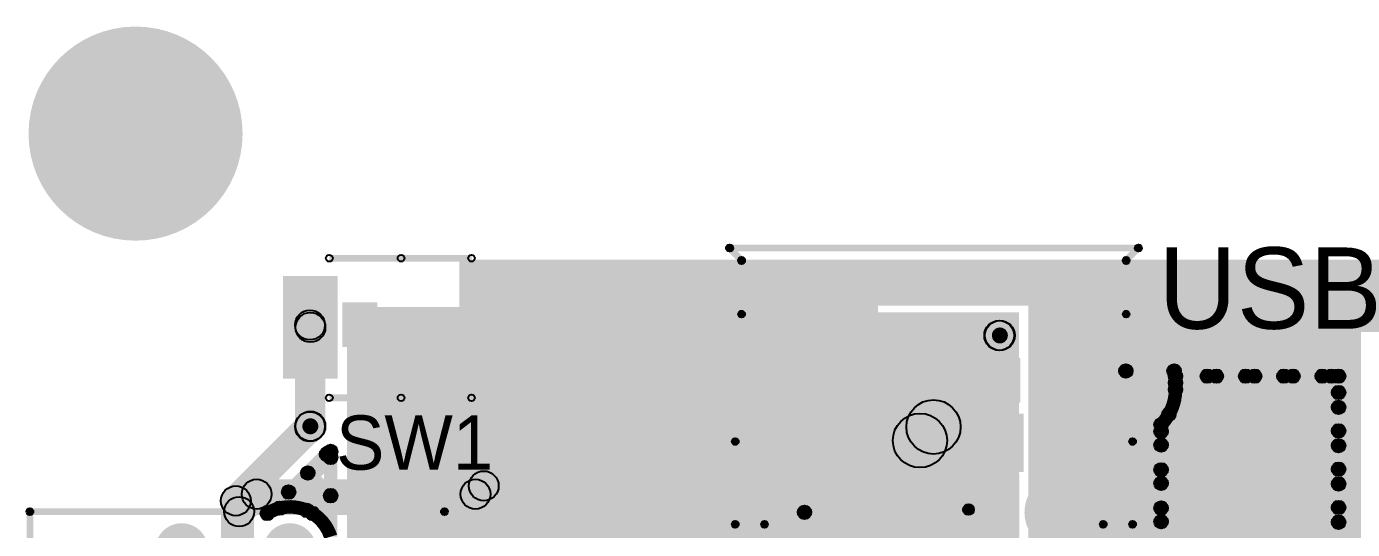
# Model space of a CAD drawing. Header units: millimetres. Extents: x -0.08 to 5.25, y -0.08 to 2.73.
# Drawn here: x -0.081 to 0.898, y 2.357 to 2.728 of the extents above; entities that cross this region are included whole.
import ezdxf

# ---------------------------------------------------------------- set-up
doc = ezdxf.new("R2010")
doc.units = ezdxf.units.MM
doc.header["$MEASUREMENT"] = 0
for name, color, linetype in [('BottomLayer', 5, 'Continuous'), ('BottomPaste', 16, 'Continuous'), ('BottomSolder', 6, 'Continuous'), ('PadHoleLayer', 156, 'Continuous'), ('TopLayer', 1, 'Continuous'), ('TopOverlay', 2, 'Continuous'), ('TopPaste', 8, 'Continuous'), ('TopSolder', 216, 'Continuous'), ('ViaHoleLayer', 16, 'Continuous')]:
    doc.layers.add(name, color=color, linetype=linetype)

# ---------------------------------------------------------------- blocks, each defined once
blk = doc.blocks.new('C10418_1')
at = {"layer": 'BottomLayer'}
h = blk.add_hatch(color=5, dxfattribs=at)
edge = h.paths.add_edge_path()
edge.add_arc((-0.09547, 0.05217), 0.02461, 0, 360)
h = blk.add_hatch(color=5, dxfattribs=at)
edge = h.paths.add_edge_path()
edge.add_arc((0.09547, 0.05217), 0.02461, 0, 360)
h = blk.add_hatch(color=5, dxfattribs=at)
edge = h.paths.add_edge_path()
edge.add_arc((-0.14173, -0.03839), 0.02165, 0, 180)
edge.add_line((-0.16339, -0.03839), (-0.16339, -0.06594))
edge.add_arc((-0.14173, -0.06594), 0.02165, 180, 360)
edge.add_line((-0.12008, -0.06594), (-0.12008, -0.03839))
h = blk.add_hatch(color=5, dxfattribs=at)
edge = h.paths.add_edge_path()
edge.add_arc((0.14173, -0.06594), 0.02165, 180, 360)
edge.add_line((0.16339, -0.06594), (0.16339, -0.03839))
edge.add_arc((0.14173, -0.03839), 0.02165, 0, 180)
edge.add_line((0.12008, -0.03839), (0.12008, -0.06594))
at = {"layer": 'BottomSolder'}
h = blk.add_hatch(color=6, dxfattribs=at)
edge = h.paths.add_edge_path()
edge.add_arc((-0.09547, 0.05217), 0.02861, 0, 360)
h = blk.add_hatch(color=6, dxfattribs=at)
edge = h.paths.add_edge_path()
edge.add_arc((0.09547, 0.05217), 0.02861, 0, 360)
h = blk.add_hatch(color=6, dxfattribs=at)
edge = h.paths.add_edge_path()
edge.add_arc((-0.14173, -0.03839), 0.02565, 0, 180)
edge.add_line((-0.16739, -0.03839), (-0.16739, -0.06594))
edge.add_arc((-0.14173, -0.06594), 0.02565, 180, 360)
edge.add_line((-0.11608, -0.06594), (-0.11608, -0.03839))
h = blk.add_hatch(color=6, dxfattribs=at)
edge = h.paths.add_edge_path()
edge.add_arc((0.14173, -0.06594), 0.02565, 180, 360)
edge.add_line((0.16739, -0.06594), (0.16739, -0.03839))
edge.add_arc((0.14173, -0.03839), 0.02565, 0, 180)
edge.add_line((0.11608, -0.03839), (0.11608, -0.06594))
at = {"layer": 'PadHoleLayer'}
h = blk.add_hatch(color=156, dxfattribs=at)
edge = h.paths.add_edge_path()
edge.add_arc((-0.09547, 0.05217), 0.01378, 0, 360)
h = blk.add_hatch(color=156, dxfattribs=at)
edge = h.paths.add_edge_path()
edge.add_arc((0.09547, 0.05217), 0.01378, 0, 360)
h = blk.add_hatch(color=156, dxfattribs=at)
edge = h.paths.add_edge_path()
edge.add_arc((-0.14173, -0.06791), 0.00984, 180, 360)
edge.add_line((-0.13189, -0.06791), (-0.13189, -0.03642))
edge.add_arc((-0.14173, -0.03642), 0.00984, 0, 180)
edge.add_line((-0.15157, -0.03642), (-0.15157, -0.06791))
h = blk.add_hatch(color=156, dxfattribs=at)
edge = h.paths.add_edge_path()
edge.add_arc((0.14173, -0.06791), 0.00984, 180, 360)
edge.add_line((0.15157, -0.06791), (0.15157, -0.03642))
edge.add_arc((0.14173, -0.03642), 0.00984, 0, 180)
edge.add_line((0.13189, -0.03642), (0.13189, -0.06791))
at = {"layer": 'TopLayer'}
h = blk.add_hatch(color=1, dxfattribs=at)
edge = h.paths.add_edge_path()
edge.add_arc((-0.09547, 0.05217), 0.02461, 0, 360)
for points in [[(-0.05906, 0.07677), (-0.04331, 0.07677), (-0.04331, 0.02756), (-0.05906, 0.02756)], [(-0.03346, 0.07677), (-0.01772, 0.07677), (-0.01772, 0.02756), (-0.03346, 0.02756)], [(-0.00787, 0.07677), (0.00787, 0.07677), (0.00787, 0.02756), (-0.00787, 0.02756)], [(0.01772, 0.07677), (0.03346, 0.07677), (0.03346, 0.02756), (0.01772, 0.02756)], [(0.04331, 0.07677), (0.05906, 0.07677), (0.05906, 0.02756), (0.04331, 0.02756)]]:
    blk.add_hatch(color=1, dxfattribs=at).paths.add_polyline_path(points)
h = blk.add_hatch(color=1, dxfattribs=at)
edge = h.paths.add_edge_path()
edge.add_arc((0.09547, 0.05217), 0.02461, 0, 360)
h = blk.add_hatch(color=1, dxfattribs=at)
edge = h.paths.add_edge_path()
edge.add_arc((-0.14173, -0.03839), 0.02165, 0, 180)
edge.add_line((-0.16339, -0.03839), (-0.16339, -0.06594))
edge.add_arc((-0.14173, -0.06594), 0.02165, 180, 360)
edge.add_line((-0.12008, -0.06594), (-0.12008, -0.03839))
h = blk.add_hatch(color=1, dxfattribs=at)
edge = h.paths.add_edge_path()
edge.add_arc((0.14173, -0.06594), 0.02165, 180, 360)
edge.add_line((0.16339, -0.06594), (0.16339, -0.03839))
edge.add_arc((0.14173, -0.03839), 0.02165, 0, 180)
edge.add_line((0.12008, -0.03839), (0.12008, -0.06594))
at = {"layer": 'TopOverlay'}
h = blk.add_hatch(color=2, dxfattribs=at)
edge = h.paths.add_edge_path()
edge.add_arc((-0.05815, 0.09055), 0.005, 0, 360)
h = blk.add_hatch(color=2, dxfattribs=at)
edge = h.paths.add_edge_path()
edge.add_arc((-0.04815, 0.09055), 0.005, 0, 360)
h = blk.add_hatch(color=2, dxfattribs=at)
edge = h.paths.add_edge_path()
edge.add_arc((-0.14665, 0.06102), 0.0025, 0, 360)
h = blk.add_hatch(color=2, dxfattribs=at)
edge = h.paths.add_edge_path()
edge.add_arc((-0.14665, 0.06102), 0.0025, 0, 360)
for points in [[(-0.14915, 0.06102), (-0.14415, 0.06102), (-0.14415, 0), (-0.14915, 0)], [(-0.125, 0.06352), (-0.125, 0.05852), (-0.14665, 0.05852), (-0.14665, 0.06352)], [(0.14665, 0.06352), (0.14665, 0.05852), (0.125, 0.05852), (0.125, 0.06352)], [(0.14665, 0.06352), (0.14665, 0.05852), (0.125, 0.05852), (0.125, 0.06352)], [(0.14415, 0.06102), (0.14915, 0.06102), (0.14915, 0), (0.14415, 0)], [(-0.14444, -0.09409), (-0.13944, -0.09409), (-0.13944, -0.13346), (-0.14444, -0.13346)], [(0.13944, -0.09409), (0.14444, -0.09409), (0.14444, -0.13346), (0.13944, -0.13346)], [(-0.1437, -0.1321), (-0.14017, -0.13563), (-0.14917, -0.14463), (-0.1527, -0.1411)], [(-0.14444, -0.13346), (-0.13944, -0.13346), (-0.13944, -0.13387), (-0.14444, -0.13387)], [(0.1527, -0.1411), (0.14917, -0.14463), (0.14017, -0.13563), (0.1437, -0.1321)], [(0.15059, -0.14037), (0.15059, -0.14537), (-0.15094, -0.14537), (-0.15094, -0.14037)]]:
    blk.add_hatch(color=2, dxfattribs=at).paths.add_polyline_path(points)
h = blk.add_hatch(color=2, dxfattribs=at)
edge = h.paths.add_edge_path()
edge.add_arc((-0.125, 0.06102), 0.0025, 0, 360)
h = blk.add_hatch(color=2, dxfattribs=at)
edge = h.paths.add_edge_path()
edge.add_arc((0.125, 0.06102), 0.0025, 0, 360)
h = blk.add_hatch(color=2, dxfattribs=at)
edge = h.paths.add_edge_path()
edge.add_arc((0.125, 0.06102), 0.0025, 0, 360)
h = blk.add_hatch(color=2, dxfattribs=at)
edge = h.paths.add_edge_path()
edge.add_arc((0.14665, 0.06102), 0.0025, 0, 360)
h = blk.add_hatch(color=2, dxfattribs=at)
edge = h.paths.add_edge_path()
edge.add_arc((0.14665, 0.06102), 0.0025, 0, 360)
h = blk.add_hatch(color=2, dxfattribs=at)
edge = h.paths.add_edge_path()
edge.add_arc((0.14665, 0.06102), 0.0025, 0, 360)
h = blk.add_hatch(color=2, dxfattribs=at)
edge = h.paths.add_edge_path()
edge.add_arc((-0.14665, 0), 0.0025, 0, 360)
h = blk.add_hatch(color=2, dxfattribs=at)
edge = h.paths.add_edge_path()
edge.add_arc((0.14665, 0), 0.0025, 0, 360)
h = blk.add_hatch(color=2, dxfattribs=at)
edge = h.paths.add_edge_path()
edge.add_arc((-0.14194, -0.09409), 0.0025, 0, 360)
h = blk.add_hatch(color=2, dxfattribs=at)
edge = h.paths.add_edge_path()
edge.add_arc((0.14194, -0.09409), 0.0025, 0, 360)
h = blk.add_hatch(color=2, dxfattribs=at)
edge = h.paths.add_edge_path()
edge.add_arc((-0.14194, -0.13346), 0.0025, 0, 360)
h = blk.add_hatch(color=2, dxfattribs=at)
edge = h.paths.add_edge_path()
edge.add_arc((-0.14194, -0.13346), 0.0025, 0, 360)
h = blk.add_hatch(color=2, dxfattribs=at)
edge = h.paths.add_edge_path()
edge.add_arc((-0.14194, -0.13387), 0.0025, 0, 360)
h = blk.add_hatch(color=2, dxfattribs=at)
edge = h.paths.add_edge_path()
edge.add_arc((-0.14194, -0.13387), 0.0025, 0, 360)
h = blk.add_hatch(color=2, dxfattribs=at)
edge = h.paths.add_edge_path()
edge.add_arc((0.14194, -0.13346), 0.0025, 0, 360)
h = blk.add_hatch(color=2, dxfattribs=at)
edge = h.paths.add_edge_path()
edge.add_arc((0.14194, -0.13387), 0.0025, 0, 360)
h = blk.add_hatch(color=2, dxfattribs=at)
edge = h.paths.add_edge_path()
edge.add_arc((-0.15094, -0.14287), 0.0025, 0, 360)
h = blk.add_hatch(color=2, dxfattribs=at)
edge = h.paths.add_edge_path()
edge.add_arc((-0.15094, -0.14287), 0.0025, 0, 360)
h = blk.add_hatch(color=2, dxfattribs=at)
edge = h.paths.add_edge_path()
edge.add_arc((0.15059, -0.14287), 0.0025, 0, 360)
h = blk.add_hatch(color=2, dxfattribs=at)
edge = h.paths.add_edge_path()
edge.add_arc((0.15094, -0.14287), 0.0025, 0, 360)
at = {"layer": 'TopPaste'}
for points in [[(-0.05906, 0.07677), (-0.04331, 0.07677), (-0.04331, 0.02756), (-0.05906, 0.02756)], [(-0.03346, 0.07677), (-0.01772, 0.07677), (-0.01772, 0.02756), (-0.03346, 0.02756)], [(-0.00787, 0.07677), (0.00787, 0.07677), (0.00787, 0.02756), (-0.00787, 0.02756)], [(0.01772, 0.07677), (0.03346, 0.07677), (0.03346, 0.02756), (0.01772, 0.02756)], [(0.04331, 0.07677), (0.05906, 0.07677), (0.05906, 0.02756), (0.04331, 0.02756)]]:
    blk.add_hatch(color=8, dxfattribs=at).paths.add_polyline_path(points)
at = {"layer": 'TopSolder'}
h = blk.add_hatch(color=216, dxfattribs=at)
edge = h.paths.add_edge_path()
edge.add_arc((-0.09547, 0.05217), 0.02861, 0, 360)
for points in [[(-0.06305, 0.08077), (-0.03931, 0.08077), (-0.03931, 0.02356), (-0.06305, 0.02356)], [(-0.03746, 0.08077), (-0.01372, 0.08077), (-0.01372, 0.02356), (-0.03746, 0.02356)], [(-0.01187, 0.08077), (0.01187, 0.08077), (0.01187, 0.02356), (-0.01187, 0.02356)], [(0.01372, 0.08077), (0.03746, 0.08077), (0.03746, 0.02356), (0.01372, 0.02356)], [(0.03931, 0.08077), (0.06306, 0.08077), (0.06306, 0.02356), (0.03931, 0.02356)]]:
    blk.add_hatch(color=216, dxfattribs=at).paths.add_polyline_path(points)
h = blk.add_hatch(color=216, dxfattribs=at)
edge = h.paths.add_edge_path()
edge.add_arc((0.09547, 0.05217), 0.02861, 0, 360)
h = blk.add_hatch(color=216, dxfattribs=at)
edge = h.paths.add_edge_path()
edge.add_arc((-0.14173, -0.03839), 0.02565, 0, 180)
edge.add_line((-0.16739, -0.03839), (-0.16739, -0.06594))
edge.add_arc((-0.14173, -0.06594), 0.02565, 180, 360)
edge.add_line((-0.11608, -0.06594), (-0.11608, -0.03839))
h = blk.add_hatch(color=216, dxfattribs=at)
edge = h.paths.add_edge_path()
edge.add_arc((0.14173, -0.06594), 0.02565, 180, 360)
edge.add_line((0.16739, -0.06594), (0.16739, -0.03839))
edge.add_arc((0.14173, -0.03839), 0.02565, 0, 180)
edge.add_line((0.11608, -0.03839), (0.11608, -0.06594))
at = {"layer": 'TopOverlay', "const_width": 0.01}
blk.add_lwpolyline([(-0.04815, 0.09055, 1), (-0.05815, 0.09055, 1)], format="xyb", close=True, dxfattribs=at)
at = {"layer": 'TopOverlay'}
for centre, radius in [((-0.05815, 0.09055), 0.005), ((-0.04815, 0.09055), 0.005), ((-0.14665, 0.06102), 0.0025), ((-0.14665, 0.06102), 0.0025), ((-0.125, 0.06102), 0.0025), ((0.125, 0.06102), 0.0025), ((0.125, 0.06102), 0.0025), ((0.14665, 0.06102), 0.0025), ((0.14665, 0.06102), 0.0025), ((0.14665, 0.06102), 0.0025), ((-0.14665, 0), 0.0025), ((0.14665, 0), 0.0025), ((-0.14194, -0.09409), 0.0025), ((0.14194, -0.09409), 0.0025), ((-0.14194, -0.13346), 0.0025), ((-0.14194, -0.13346), 0.0025), ((-0.14194, -0.13387), 0.0025), ((-0.14194, -0.13387), 0.0025), ((0.14194, -0.13346), 0.0025), ((0.14194, -0.13387), 0.0025), ((-0.15094, -0.14287), 0.0025), ((-0.15094, -0.14287), 0.0025), ((0.15059, -0.14287), 0.0025), ((0.15094, -0.14287), 0.0025)]:
    blk.add_circle(centre, radius, dxfattribs=at)
blk = doc.blocks.new('C___0603_B_30')
at = {"layer": 'BottomLayer'}
for points in [[(-0.045, -0.0175), (-0.045, 0.0175), (-0.015, 0.0175), (-0.015, -0.0175)], [(0.015, -0.0175), (0.015, 0.0175), (0.045, 0.0175), (0.045, -0.0175)]]:
    blk.add_hatch(color=5, dxfattribs=at).paths.add_polyline_path(points)
at = {"layer": 'BottomPaste'}
for points in [[(-0.045, -0.0175), (-0.045, 0.0175), (-0.015, 0.0175), (-0.015, -0.0175)], [(0.015, -0.0175), (0.015, 0.0175), (0.045, 0.0175), (0.045, -0.0175)]]:
    blk.add_hatch(color=16, dxfattribs=at).paths.add_polyline_path(points)
at = {"layer": 'BottomSolder'}
for points in [[(-0.049, -0.0215), (-0.049, 0.0215), (-0.011, 0.0215), (-0.011, -0.0215)], [(0.011, -0.0215), (0.011, 0.0215), (0.049, 0.0215), (0.049, -0.0215)]]:
    blk.add_hatch(color=6, dxfattribs=at).paths.add_polyline_path(points)
blk = doc.blocks.new('TC2050_IDC_37')
at = {"layer": 'BottomSolder'}
h = blk.add_hatch(color=6, dxfattribs=at)
edge = h.paths.add_edge_path()
edge.add_arc((0, 0.1), 0.004, 0, 360)
h = blk.add_hatch(color=6, dxfattribs=at)
edge = h.paths.add_edge_path()
edge.add_arc((0.225, 0.1), 0.004, 0, 360)
h = blk.add_hatch(color=6, dxfattribs=at)
edge = h.paths.add_edge_path()
edge.add_arc((0.3, 0.03996), 0.004, 0, 360)
h = blk.add_hatch(color=6, dxfattribs=at)
edge = h.paths.add_edge_path()
edge.add_arc((0, 0), 0.004, 0, 360)
h = blk.add_hatch(color=6, dxfattribs=at)
edge = h.paths.add_edge_path()
edge.add_arc((0.3, -0.03996), 0.004, 0, 360)
h = blk.add_hatch(color=6, dxfattribs=at)
edge = h.paths.add_edge_path()
edge.add_arc((0, -0.1), 0.004, 0, 360)
h = blk.add_hatch(color=6, dxfattribs=at)
edge = h.paths.add_edge_path()
edge.add_arc((0.225, -0.1), 0.004, 0, 360)
at = {"layer": 'PadHoleLayer'}
h = blk.add_hatch(color=156, dxfattribs=at)
edge = h.paths.add_edge_path()
edge.add_arc((0, 0.1), 0.04675, 0, 360)
h = blk.add_hatch(color=156, dxfattribs=at)
edge = h.paths.add_edge_path()
edge.add_arc((0.225, 0.1), 0.04675, 0, 360)
h = blk.add_hatch(color=156, dxfattribs=at)
edge = h.paths.add_edge_path()
edge.add_arc((0.3, 0.03996), 0.01951, 0, 360)
h = blk.add_hatch(color=156, dxfattribs=at)
edge = h.paths.add_edge_path()
edge.add_arc((0, 0), 0.01951, 0, 360)
h = blk.add_hatch(color=156, dxfattribs=at)
edge = h.paths.add_edge_path()
edge.add_arc((0.3, -0.03996), 0.01951, 0, 360)
h = blk.add_hatch(color=156, dxfattribs=at)
edge = h.paths.add_edge_path()
edge.add_arc((0, -0.1), 0.04675, 0, 360)
h = blk.add_hatch(color=156, dxfattribs=at)
edge = h.paths.add_edge_path()
edge.add_arc((0.225, -0.1), 0.04675, 0, 360)
at = {"layer": 'TopLayer'}
h = blk.add_hatch(color=1, dxfattribs=at)
edge = h.paths.add_edge_path()
edge.add_arc((0.05, 0.025), 0.01549, 0, 360)
h = blk.add_hatch(color=1, dxfattribs=at)
edge = h.paths.add_edge_path()
edge.add_arc((0.1, 0.025), 0.01549, 0, 360)
h = blk.add_hatch(color=1, dxfattribs=at)
edge = h.paths.add_edge_path()
edge.add_arc((0.15, 0.025), 0.01549, 0, 360)
h = blk.add_hatch(color=1, dxfattribs=at)
edge = h.paths.add_edge_path()
edge.add_arc((0.2, 0.025), 0.01549, 0, 360)
h = blk.add_hatch(color=1, dxfattribs=at)
edge = h.paths.add_edge_path()
edge.add_arc((0.25, 0.025), 0.01549, 0, 360)
h = blk.add_hatch(color=1, dxfattribs=at)
edge = h.paths.add_edge_path()
edge.add_arc((0.05, -0.025), 0.01549, 0, 360)
h = blk.add_hatch(color=1, dxfattribs=at)
edge = h.paths.add_edge_path()
edge.add_arc((0.1, -0.025), 0.01549, 0, 360)
h = blk.add_hatch(color=1, dxfattribs=at)
edge = h.paths.add_edge_path()
edge.add_arc((0.15, -0.025), 0.01549, 0, 360)
h = blk.add_hatch(color=1, dxfattribs=at)
edge = h.paths.add_edge_path()
edge.add_arc((0.2, -0.025), 0.01549, 0, 360)
h = blk.add_hatch(color=1, dxfattribs=at)
edge = h.paths.add_edge_path()
edge.add_arc((0.25, -0.025), 0.01549, 0, 360)
at = {"layer": 'TopOverlay'}
h = blk.add_hatch(color=2, dxfattribs=at)
edge = h.paths.add_edge_path()
edge.add_arc((-0.056, 0.152), 0.0025, 0, 360)
h = blk.add_hatch(color=2, dxfattribs=at)
edge = h.paths.add_edge_path()
edge.add_arc((-0.056, 0.152), 0.0025, 0, 360)
for points in [[(-0.0585, 0.152), (-0.0535, 0.152), (-0.0535, -0.154), (-0.0585, -0.154)], [(-0.056, 0.1495), (-0.056, 0.1545), (0.328, 0.1545), (0.328, 0.1495)], [(0.3255, 0.152), (0.3305, 0.152), (0.3305, -0.154), (0.3255, -0.154)], [(-0.056, -0.1565), (-0.056, -0.1515), (0.328, -0.1515), (0.328, -0.1565)]]:
    blk.add_hatch(color=2, dxfattribs=at).paths.add_polyline_path(points)
h = blk.add_hatch(color=2, dxfattribs=at)
edge = h.paths.add_edge_path()
edge.add_arc((0.328, 0.152), 0.0025, 0, 360)
h = blk.add_hatch(color=2, dxfattribs=at)
edge = h.paths.add_edge_path()
edge.add_arc((0.328, 0.152), 0.0025, 0, 360)
h = blk.add_hatch(color=2, dxfattribs=at)
edge = h.paths.add_edge_path()
edge.add_arc((0.042, -0.054), 0.005, 0, 360)
h = blk.add_hatch(color=2, dxfattribs=at)
edge = h.paths.add_edge_path()
edge.add_arc((0.052, -0.054), 0.005, 0, 360)
h = blk.add_hatch(color=2, dxfattribs=at)
edge = h.paths.add_edge_path()
edge.add_arc((-0.056, -0.154), 0.0025, 0, 360)
h = blk.add_hatch(color=2, dxfattribs=at)
edge = h.paths.add_edge_path()
edge.add_arc((-0.056, -0.154), 0.0025, 0, 360)
h = blk.add_hatch(color=2, dxfattribs=at)
edge = h.paths.add_edge_path()
edge.add_arc((0.328, -0.154), 0.0025, 0, 360)
h = blk.add_hatch(color=2, dxfattribs=at)
edge = h.paths.add_edge_path()
edge.add_arc((0.328, -0.154), 0.0025, 0, 360)
at = {"layer": 'TopPaste'}
h = blk.add_hatch(color=8, dxfattribs=at)
edge = h.paths.add_edge_path()
edge.add_arc((0.05, 0.025), 0.01549, 0, 360)
h = blk.add_hatch(color=8, dxfattribs=at)
edge = h.paths.add_edge_path()
edge.add_arc((0.1, 0.025), 0.01549, 0, 360)
h = blk.add_hatch(color=8, dxfattribs=at)
edge = h.paths.add_edge_path()
edge.add_arc((0.15, 0.025), 0.01549, 0, 360)
h = blk.add_hatch(color=8, dxfattribs=at)
edge = h.paths.add_edge_path()
edge.add_arc((0.2, 0.025), 0.01549, 0, 360)
h = blk.add_hatch(color=8, dxfattribs=at)
edge = h.paths.add_edge_path()
edge.add_arc((0.25, 0.025), 0.01549, 0, 360)
h = blk.add_hatch(color=8, dxfattribs=at)
edge = h.paths.add_edge_path()
edge.add_arc((0.05, -0.025), 0.01549, 0, 360)
h = blk.add_hatch(color=8, dxfattribs=at)
edge = h.paths.add_edge_path()
edge.add_arc((0.1, -0.025), 0.01549, 0, 360)
h = blk.add_hatch(color=8, dxfattribs=at)
edge = h.paths.add_edge_path()
edge.add_arc((0.15, -0.025), 0.01549, 0, 360)
h = blk.add_hatch(color=8, dxfattribs=at)
edge = h.paths.add_edge_path()
edge.add_arc((0.2, -0.025), 0.01549, 0, 360)
h = blk.add_hatch(color=8, dxfattribs=at)
edge = h.paths.add_edge_path()
edge.add_arc((0.25, -0.025), 0.01549, 0, 360)
at = {"layer": 'TopSolder'}
h = blk.add_hatch(color=216, dxfattribs=at)
edge = h.paths.add_edge_path()
edge.add_arc((0, 0.1), 0.004, 0, 360)
h = blk.add_hatch(color=216, dxfattribs=at)
edge = h.paths.add_edge_path()
edge.add_arc((0.225, 0.1), 0.004, 0, 360)
h = blk.add_hatch(color=216, dxfattribs=at)
edge = h.paths.add_edge_path()
edge.add_arc((0.05, 0.025), 0.01949, 0, 360)
h = blk.add_hatch(color=216, dxfattribs=at)
edge = h.paths.add_edge_path()
edge.add_arc((0.1, 0.025), 0.01949, 0, 360)
h = blk.add_hatch(color=216, dxfattribs=at)
edge = h.paths.add_edge_path()
edge.add_arc((0.15, 0.025), 0.01949, 0, 360)
h = blk.add_hatch(color=216, dxfattribs=at)
edge = h.paths.add_edge_path()
edge.add_arc((0.2, 0.025), 0.01949, 0, 360)
h = blk.add_hatch(color=216, dxfattribs=at)
edge = h.paths.add_edge_path()
edge.add_arc((0.25, 0.025), 0.01949, 0, 360)
h = blk.add_hatch(color=216, dxfattribs=at)
edge = h.paths.add_edge_path()
edge.add_arc((0.3, 0.03996), 0.004, 0, 360)
h = blk.add_hatch(color=216, dxfattribs=at)
edge = h.paths.add_edge_path()
edge.add_arc((0, 0), 0.004, 0, 360)
h = blk.add_hatch(color=216, dxfattribs=at)
edge = h.paths.add_edge_path()
edge.add_arc((0.05, -0.025), 0.01949, 0, 360)
h = blk.add_hatch(color=216, dxfattribs=at)
edge = h.paths.add_edge_path()
edge.add_arc((0.1, -0.025), 0.01949, 0, 360)
h = blk.add_hatch(color=216, dxfattribs=at)
edge = h.paths.add_edge_path()
edge.add_arc((0.15, -0.025), 0.01949, 0, 360)
h = blk.add_hatch(color=216, dxfattribs=at)
edge = h.paths.add_edge_path()
edge.add_arc((0.2, -0.025), 0.01949, 0, 360)
h = blk.add_hatch(color=216, dxfattribs=at)
edge = h.paths.add_edge_path()
edge.add_arc((0.25, -0.025), 0.01949, 0, 360)
h = blk.add_hatch(color=216, dxfattribs=at)
edge = h.paths.add_edge_path()
edge.add_arc((0.3, -0.03996), 0.004, 0, 360)
h = blk.add_hatch(color=216, dxfattribs=at)
edge = h.paths.add_edge_path()
edge.add_arc((0, -0.1), 0.004, 0, 360)
h = blk.add_hatch(color=216, dxfattribs=at)
edge = h.paths.add_edge_path()
edge.add_arc((0.225, -0.1), 0.004, 0, 360)
at = {"layer": 'TopOverlay', "const_width": 0.01}
blk.add_lwpolyline([(0.052, -0.054, 1), (0.042, -0.054, 1)], format="xyb", close=True, dxfattribs=at)
at = {"layer": 'TopOverlay'}
for centre, radius in [((-0.056, 0.152), 0.0025), ((-0.056, 0.152), 0.0025), ((0.328, 0.152), 0.0025), ((0.328, 0.152), 0.0025), ((0.042, -0.054), 0.005), ((0.052, -0.054), 0.005), ((-0.056, -0.154), 0.0025), ((-0.056, -0.154), 0.0025), ((0.328, -0.154), 0.0025), ((0.328, -0.154), 0.0025)]:
    blk.add_circle(centre, radius, dxfattribs=at)
blk = doc.blocks.new('B3U_1000P_48')
at = {"layer": 'TopLayer'}
for points in [[(-0.08307, 0.03386), (-0.05079, 0.03386), (-0.05079, -0.03386), (-0.08307, -0.03386)], [(0.05079, 0.03386), (0.08307, 0.03386), (0.08307, -0.03386), (0.05079, -0.03386)]]:
    blk.add_hatch(color=1, dxfattribs=at).paths.add_polyline_path(points)
at = {"layer": 'TopOverlay'}
h = blk.add_hatch(color=2, dxfattribs=at)
edge = h.paths.add_edge_path()
edge.add_arc((-0.053, 0.051), 0.0025, 0, 360)
for points in [[(-0.053, 0.0485), (-0.053, 0.0535), (0, 0.0535), (0, 0.0485)], [(0, 0.0485), (0, 0.0535), (0.052, 0.0535), (0.052, 0.0485)], [(-0.053, -0.0545), (-0.053, -0.0495), (0, -0.0495), (0, -0.0545)], [(0, -0.0545), (0, -0.0495), (0.052, -0.0495), (0.052, -0.0545)]]:
    blk.add_hatch(color=2, dxfattribs=at).paths.add_polyline_path(points)
h = blk.add_hatch(color=2, dxfattribs=at)
edge = h.paths.add_edge_path()
edge.add_arc((0, 0.051), 0.0025, 0, 360)
h = blk.add_hatch(color=2, dxfattribs=at)
edge = h.paths.add_edge_path()
edge.add_arc((0, 0.051), 0.0025, 0, 360)
h = blk.add_hatch(color=2, dxfattribs=at)
edge = h.paths.add_edge_path()
edge.add_arc((0.052, 0.051), 0.0025, 0, 360)
h = blk.add_hatch(color=2, dxfattribs=at)
edge = h.paths.add_edge_path()
edge.add_arc((-0.053, -0.052), 0.0025, 0, 360)
h = blk.add_hatch(color=2, dxfattribs=at)
edge = h.paths.add_edge_path()
edge.add_arc((0, -0.052), 0.0025, 0, 360)
h = blk.add_hatch(color=2, dxfattribs=at)
edge = h.paths.add_edge_path()
edge.add_arc((0, -0.052), 0.0025, 0, 360)
h = blk.add_hatch(color=2, dxfattribs=at)
edge = h.paths.add_edge_path()
edge.add_arc((0.052, -0.052), 0.0025, 0, 360)
at = {"layer": 'TopPaste'}
for points in [[(-0.08307, 0.03386), (-0.05079, 0.03386), (-0.05079, -0.03386), (-0.08307, -0.03386)], [(0.05079, 0.03386), (0.08307, 0.03386), (0.08307, -0.03386), (0.05079, -0.03386)]]:
    blk.add_hatch(color=8, dxfattribs=at).paths.add_polyline_path(points)
at = {"layer": 'TopSolder'}
for points in [[(-0.08707, 0.03786), (-0.04679, 0.03786), (-0.04679, -0.03786), (-0.08707, -0.03786)], [(0.04679, 0.03786), (0.08707, 0.03786), (0.08707, -0.03786), (0.04679, -0.03786)]]:
    blk.add_hatch(color=216, dxfattribs=at).paths.add_polyline_path(points)
at = {"layer": 'TopOverlay'}
for centre in [(-0.053, 0.051), (0, 0.051), (0, 0.051), (0.052, 0.051), (-0.053, -0.052), (0, -0.052), (0, -0.052), (0.052, -0.052)]:
    blk.add_circle(centre, 0.0025, dxfattribs=at)
blk = doc.blocks.new('C___0402_B_78')
at = {"layer": 'BottomLayer'}
for points in [[(-0.0095, 0.0125), (-0.0095, -0.0125), (-0.0275, -0.0125), (-0.0275, 0.0125)], [(0.0275, 0.0125), (0.0275, -0.0125), (0.0095, -0.0125), (0.0095, 0.0125)]]:
    blk.add_hatch(color=5, dxfattribs=at).paths.add_polyline_path(points)
at = {"layer": 'BottomPaste'}
for points in [[(-0.0095, 0.0125), (-0.0095, -0.0125), (-0.0275, -0.0125), (-0.0275, 0.0125)], [(0.0275, 0.0125), (0.0275, -0.0125), (0.0095, -0.0125), (0.0095, 0.0125)]]:
    blk.add_hatch(color=16, dxfattribs=at).paths.add_polyline_path(points)
at = {"layer": 'BottomSolder'}
for points in [[(-0.0055, 0.0165), (-0.0055, -0.0165), (-0.0315, -0.0165), (-0.0315, 0.0165)], [(0.0315, 0.0165), (0.0315, -0.0165), (0.0055, -0.0165), (0.0055, 0.0165)]]:
    blk.add_hatch(color=6, dxfattribs=at).paths.add_polyline_path(points)
blk = doc.blocks.new('C___0402_B_85')
at = {"layer": 'BottomLayer'}
for points in [[(-0.0095, 0.0125), (-0.0095, -0.0125), (-0.0275, -0.0125), (-0.0275, 0.0125)], [(0.0275, 0.0125), (0.0275, -0.0125), (0.0095, -0.0125), (0.0095, 0.0125)]]:
    blk.add_hatch(color=5, dxfattribs=at).paths.add_polyline_path(points)
at = {"layer": 'BottomPaste'}
for points in [[(-0.0095, 0.0125), (-0.0095, -0.0125), (-0.0275, -0.0125), (-0.0275, 0.0125)], [(0.0275, 0.0125), (0.0275, -0.0125), (0.0095, -0.0125), (0.0095, 0.0125)]]:
    blk.add_hatch(color=16, dxfattribs=at).paths.add_polyline_path(points)
at = {"layer": 'BottomSolder'}
for points in [[(-0.0055, 0.0165), (-0.0055, -0.0165), (-0.0315, -0.0165), (-0.0315, 0.0165)], [(0.0315, 0.0165), (0.0315, -0.0165), (0.0055, -0.0165), (0.0055, 0.0165)]]:
    blk.add_hatch(color=6, dxfattribs=at).paths.add_polyline_path(points)

msp = doc.modelspace()

# ---------------------------------------------------------------- hatches: boundary and pattern name
at = {"layer": 'BottomLayer'}
h = msp.add_hatch(color=5, dxfattribs=at)
edge = h.paths.add_edge_path()
edge.add_arc((0, 2.649), 0.075, 0, 360)
for points in [[(0.11725, 2.50675), (0.14, 2.50675), (0.14, 2.52375), (0.11725, 2.52375)], [(0.156, 2.348), (0.518, 2.348), (0.518, 2.521), (0.156, 2.521)], [(0.526, 2.348), (0.652, 2.348), (0.652, 2.517), (0.526, 2.517)], [(0.745, 2.517), (0.661, 2.517), (0.661, 2.348), (0.745, 2.348)], [(0.13975, 2.43275), (0.11775, 2.43275), (0.11775, 2.50775), (0.13975, 2.50775)], [(0.73101, 2.46887), (0.73101, 2.47887), (0.7666, 2.47887), (0.7666, 2.46887)], [(0.76054, 2.42565), (0.75346, 2.43272), (0.79428, 2.47354), (0.80135, 2.46646)], [(0.76054, 2.36908), (0.75346, 2.37615), (0.85085, 2.47354), (0.85792, 2.46646)], [(0.76054, 2.3408), (0.75346, 2.34787), (0.87913, 2.47354), (0.8862, 2.46646)], [(0.76054, 2.39736), (0.75346, 2.40444), (0.82256, 2.47354), (0.82963, 2.46646)], [(0.77266, 2.46009), (0.76266, 2.46009), (0.76266, 2.47), (0.77266, 2.47)], [(0.76413, 2.4616), (0.7712, 2.46867), (0.89154, 2.34833), (0.88446, 2.34126)], [(0.76766, 2.465), (0.76766, 2.475), (0.888, 2.475), (0.888, 2.465)], [(0.78755, 2.46646), (0.79462, 2.47354), (0.89154, 2.37662), (0.88446, 2.36955)], [(0.81583, 2.46646), (0.8229, 2.47354), (0.89154, 2.4049), (0.88446, 2.39783)], [(0.84411, 2.46646), (0.85119, 2.47354), (0.89154, 2.43319), (0.88446, 2.42611)], [(0.8724, 2.46646), (0.87947, 2.47354), (0.89154, 2.46147), (0.88446, 2.4544)], [(0.893, 2.214), (0.883, 2.214), (0.883, 2.47), (0.893, 2.47)], [(0.61454, 2.16651), (0.60746, 2.17358), (0.88446, 2.45058), (0.89154, 2.44351)], [(0.08178, 2.37022), (0.06622, 2.38578), (0.12097, 2.44053), (0.13653, 2.42497)], [(0.59314, 2.40836), (0.56486, 2.43664), (0.57486, 2.44664), (0.60314, 2.41836)], [(0.75922, 2.43823), (0.76629, 2.4453), (0.89154, 2.32005), (0.88446, 2.31298)], [(0.762, 2.336), (0.752, 2.336), (0.752, 2.43424), (0.762, 2.43424)], [(0.599, 2.12543), (0.559, 2.12543), (0.559, 2.4225), (0.599, 2.4225)], [(0.61454, 2.13823), (0.60746, 2.1453), (0.88446, 2.4223), (0.89154, 2.41523)], [(0.75346, 2.41569), (0.76054, 2.42276), (0.89154, 2.29176), (0.88446, 2.28469)], [(0.10075, 2.36516), (0.09368, 2.37223), (0.13737, 2.41592), (0.14444, 2.40884)], [(0.10998, 2.36906), (0.10291, 2.37613), (0.14046, 2.41369), (0.14754, 2.40662)], [(0.1378, 2.4091), (0.14487, 2.41617), (0.14754, 2.41351), (0.14046, 2.40644)], [(0.149, 2.35151), (0.139, 2.35151), (0.139, 2.41451), (0.149, 2.41451)], [(0.12357, 2.39505), (0.13064, 2.40212), (0.14754, 2.38522), (0.14046, 2.37815)], [(0.63506, 2.13046), (0.62799, 2.13754), (0.88446, 2.39401), (0.89154, 2.38694)], [(0.75346, 2.38741), (0.76054, 2.39448), (0.89154, 2.26348), (0.88446, 2.25641)], [(0.10943, 2.3809), (0.1165, 2.38797), (0.13003, 2.37444), (0.12296, 2.36737)], [(0.13431, 2.36511), (0.12724, 2.37218), (0.14046, 2.38541), (0.14754, 2.37834)], [(0.085, 2.23163), (0.063, 2.23163), (0.063, 2.378), (0.085, 2.378)], [(0.4988, 2.33493), (0.4888, 2.33493), (0.4888, 2.36954), (0.4988, 2.36954)], [(0.66334, 2.13046), (0.65627, 2.13754), (0.88446, 2.36573), (0.89154, 2.35866)], [(0.75346, 2.35912), (0.76054, 2.3662), (0.89154, 2.2352), (0.88446, 2.22812)]]:
    msp.add_hatch(color=5, dxfattribs=at).paths.add_polyline_path(points)
h = msp.add_hatch(color=5, dxfattribs=at)
edge = h.paths.add_edge_path()
edge.add_arc((0.12875, 2.50775), 0.011, 0, 360)
h = msp.add_hatch(color=5, dxfattribs=at)
edge = h.paths.add_edge_path()
edge.add_arc((0.638, 2.50003), 0.01181, 0, 360)
h = msp.add_hatch(color=5, dxfattribs=at)
edge = h.paths.add_edge_path()
edge.add_arc((0.73101, 2.47387), 0.005, 0, 360)
h = msp.add_hatch(color=5, dxfattribs=at)
edge = h.paths.add_edge_path()
edge.add_arc((0.7666, 2.47387), 0.005, 0, 360)
h = msp.add_hatch(color=5, dxfattribs=at)
edge = h.paths.add_edge_path()
edge.add_arc((0.76766, 2.47), 0.005, 0, 360)
h = msp.add_hatch(color=5, dxfattribs=at)
edge = h.paths.add_edge_path()
edge.add_arc((0.76766, 2.47), 0.005, 0, 360)
h = msp.add_hatch(color=5, dxfattribs=at)
edge = h.paths.add_edge_path()
edge.add_arc((0.76766, 2.46514), 0.005, 0, 360)
h = msp.add_hatch(color=5, dxfattribs=at)
edge = h.paths.add_edge_path()
edge.add_arc((0.79108, 2.47), 0.005, 0, 360)
h = msp.add_hatch(color=5, dxfattribs=at)
edge = h.paths.add_edge_path()
edge.add_arc((0.79781, 2.47), 0.005, 0, 360)
h = msp.add_hatch(color=5, dxfattribs=at)
edge = h.paths.add_edge_path()
edge.add_arc((0.81937, 2.47), 0.005, 0, 360)
h = msp.add_hatch(color=5, dxfattribs=at)
edge = h.paths.add_edge_path()
edge.add_arc((0.8261, 2.47), 0.005, 0, 360)
h = msp.add_hatch(color=5, dxfattribs=at)
edge = h.paths.add_edge_path()
edge.add_arc((0.84765, 2.47), 0.005, 0, 360)
h = msp.add_hatch(color=5, dxfattribs=at)
edge = h.paths.add_edge_path()
edge.add_arc((0.85438, 2.47), 0.005, 0, 360)
h = msp.add_hatch(color=5, dxfattribs=at)
edge = h.paths.add_edge_path()
edge.add_arc((0.87593, 2.47), 0.005, 0, 360)
h = msp.add_hatch(color=5, dxfattribs=at)
edge = h.paths.add_edge_path()
edge.add_arc((0.88267, 2.47), 0.005, 0, 360)
h = msp.add_hatch(color=5, dxfattribs=at)
edge = h.paths.add_edge_path()
edge.add_arc((0.888, 2.47), 0.005, 0, 360)
h = msp.add_hatch(color=5, dxfattribs=at)
edge = h.paths.add_edge_path()
edge.add_arc((0.888, 2.47), 0.005, 0, 360)
h = msp.add_hatch(color=5, dxfattribs=at)
edge = h.paths.add_edge_path()
edge.add_arc((0.76766, 2.46009), 0.005, 0, 360)
h = msp.add_hatch(color=5, dxfattribs=at)
edge = h.paths.add_edge_path()
edge.add_arc((0.76766, 2.46009), 0.005, 0, 360)
h = msp.add_hatch(color=5, dxfattribs=at)
edge = h.paths.add_edge_path()
edge.add_arc((0.888, 2.45793), 0.005, 0, 360)
h = msp.add_hatch(color=5, dxfattribs=at)
edge = h.paths.add_edge_path()
edge.add_arc((0.589, 2.4325), 0.02, 0, 360)
h = msp.add_hatch(color=5, dxfattribs=at)
edge = h.paths.add_edge_path()
edge.add_arc((0.888, 2.44705), 0.005, 0, 360)
h = msp.add_hatch(color=5, dxfattribs=at)
edge = h.paths.add_edge_path()
edge.add_arc((0.129, 2.433), 0.01181, 0, 360)
h = msp.add_hatch(color=5, dxfattribs=at)
edge = h.paths.add_edge_path()
edge.add_arc((0.12875, 2.43275), 0.011, 0, 360)
h = msp.add_hatch(color=5, dxfattribs=at)
edge = h.paths.add_edge_path()
edge.add_arc((0.12875, 2.43275), 0.011, 0, 360)
h = msp.add_hatch(color=5, dxfattribs=at)
edge = h.paths.add_edge_path()
edge.add_arc((0.579, 2.4225), 0.02, 0, 360)
h = msp.add_hatch(color=5, dxfattribs=at)
edge = h.paths.add_edge_path()
edge.add_arc((0.579, 2.4225), 0.02, 0, 360)
h = msp.add_hatch(color=5, dxfattribs=at)
edge = h.paths.add_edge_path()
edge.add_arc((0.757, 2.43424), 0.005, 0, 360)
h = msp.add_hatch(color=5, dxfattribs=at)
edge = h.paths.add_edge_path()
edge.add_arc((0.757, 2.43424), 0.005, 0, 360)
h = msp.add_hatch(color=5, dxfattribs=at)
edge = h.paths.add_edge_path()
edge.add_arc((0.76275, 2.44176), 0.005, 0, 360)
h = msp.add_hatch(color=5, dxfattribs=at)
edge = h.paths.add_edge_path()
edge.add_arc((0.757, 2.42918), 0.005, 0, 360)
h = msp.add_hatch(color=5, dxfattribs=at)
edge = h.paths.add_edge_path()
edge.add_arc((0.888, 2.42965), 0.005, 0, 360)
h = msp.add_hatch(color=5, dxfattribs=at)
edge = h.paths.add_edge_path()
edge.add_arc((0.14134, 2.41264), 0.005, 0, 360)
h = msp.add_hatch(color=5, dxfattribs=at)
edge = h.paths.add_edge_path()
edge.add_arc((0.144, 2.41451), 0.005, 0, 360)
h = msp.add_hatch(color=5, dxfattribs=at)
edge = h.paths.add_edge_path()
edge.add_arc((0.144, 2.41451), 0.005, 0, 360)
h = msp.add_hatch(color=5, dxfattribs=at)
edge = h.paths.add_edge_path()
edge.add_arc((0.757, 2.41923), 0.005, 0, 360)
h = msp.add_hatch(color=5, dxfattribs=at)
edge = h.paths.add_edge_path()
edge.add_arc((0.888, 2.41876), 0.005, 0, 360)
h = msp.add_hatch(color=5, dxfattribs=at)
edge = h.paths.add_edge_path()
edge.add_arc((0.14091, 2.41238), 0.005, 0, 360)
h = msp.add_hatch(color=5, dxfattribs=at)
edge = h.paths.add_edge_path()
edge.add_arc((0.14091, 2.41238), 0.005, 0, 360)
h = msp.add_hatch(color=5, dxfattribs=at)
edge = h.paths.add_edge_path()
edge.add_arc((0.144, 2.41016), 0.005, 0, 360)
h = msp.add_hatch(color=5, dxfattribs=at)
edge = h.paths.add_edge_path()
edge.add_arc((0.144, 2.40997), 0.005, 0, 360)
h = msp.add_hatch(color=5, dxfattribs=at)
edge = h.paths.add_edge_path()
edge.add_arc((0.12711, 2.39858), 0.005, 0, 360)
h = msp.add_hatch(color=5, dxfattribs=at)
edge = h.paths.add_edge_path()
edge.add_arc((0.757, 2.4009), 0.005, 0, 360)
h = msp.add_hatch(color=5, dxfattribs=at)
edge = h.paths.add_edge_path()
edge.add_arc((0.888, 2.40137), 0.005, 0, 360)
h = msp.add_hatch(color=5, dxfattribs=at)
edge = h.paths.add_edge_path()
edge.add_arc((0.074, 2.378), 0.011, 0, 360)
h = msp.add_hatch(color=5, dxfattribs=at)
edge = h.paths.add_edge_path()
edge.add_arc((0.074, 2.378), 0.011, 0, 360)
h = msp.add_hatch(color=5, dxfattribs=at)
edge = h.paths.add_edge_path()
edge.add_arc((0.11297, 2.38444), 0.005, 0, 360)
h = msp.add_hatch(color=5, dxfattribs=at)
edge = h.paths.add_edge_path()
edge.add_arc((0.757, 2.39094), 0.005, 0, 360)
h = msp.add_hatch(color=5, dxfattribs=at)
edge = h.paths.add_edge_path()
edge.add_arc((0.888, 2.39048), 0.005, 0, 360)
h = msp.add_hatch(color=5, dxfattribs=at)
edge = h.paths.add_edge_path()
edge.add_arc((0.144, 2.38187), 0.005, 0, 360)
h = msp.add_hatch(color=5, dxfattribs=at)
edge = h.paths.add_edge_path()
edge.add_arc((0.144, 2.38169), 0.005, 0, 360)
h = msp.add_hatch(color=5, dxfattribs=at)
edge = h.paths.add_edge_path()
edge.add_arc((0.09722, 2.36869), 0.005, 0, 360)
h = msp.add_hatch(color=5, dxfattribs=at)
edge = h.paths.add_edge_path()
edge.add_arc((0.09722, 2.36869), 0.005, 0, 360)
h = msp.add_hatch(color=5, dxfattribs=at)
edge = h.paths.add_edge_path()
edge.add_arc((0.10644, 2.3726), 0.005, 0, 360)
h = msp.add_hatch(color=5, dxfattribs=at)
edge = h.paths.add_edge_path()
edge.add_arc((0.1265, 2.37091), 0.005, 0, 360)
h = msp.add_hatch(color=5, dxfattribs=at)
edge = h.paths.add_edge_path()
edge.add_arc((0.13078, 2.36865), 0.005, 0, 360)
h = msp.add_hatch(color=5, dxfattribs=at)
edge = h.paths.add_edge_path()
edge.add_arc((0.4938, 2.36954), 0.005, 0, 360)
h = msp.add_hatch(color=5, dxfattribs=at)
edge = h.paths.add_edge_path()
edge.add_arc((0.757, 2.37262), 0.005, 0, 360)
h = msp.add_hatch(color=5, dxfattribs=at)
edge = h.paths.add_edge_path()
edge.add_arc((0.888, 2.37308), 0.005, 0, 360)
h = msp.add_hatch(color=5, dxfattribs=at)
edge = h.paths.add_edge_path()
edge.add_arc((0.757, 2.36266), 0.005, 0, 360)
h = msp.add_hatch(color=5, dxfattribs=at)
edge = h.paths.add_edge_path()
edge.add_arc((0.888, 2.36219), 0.005, 0, 360)
at = {"layer": 'BottomSolder'}
h = msp.add_hatch(color=6, dxfattribs=at)
edge = h.paths.add_edge_path()
edge.add_arc((0, 2.649), 0.079, 0, 360)
at = {"layer": 'PadHoleLayer'}
msp.add_hatch(color=156, dxfattribs=at).paths.add_polyline_path([(0.03, 2.679), (0.03, 2.619), (-0.03, 2.619), (-0.03, 2.679)])
at = {"layer": 'TopLayer'}
h = msp.add_hatch(color=1, dxfattribs=at)
edge = h.paths.add_edge_path()
edge.add_arc((0, 2.649), 0.075, 0, 360)
for points in [[(0.239, 2.301), (0.548, 2.301), (0.548, 2.556), (0.239, 2.556)], [(0.503, 2.522), (0.686, 2.522), (0.686, 2.556), (0.503, 2.556)], [(0.659, 2.341), (1.003, 2.341), (1.003, 2.556), (0.659, 2.556)], [(0.14007, 2.43307), (0.11807, 2.43307), (0.11807, 2.506), (0.14007, 2.506)], [(0.621, 2.486), (0.65, 2.486), (0.65, 2.515), (0.621, 2.515)], [(0.63, 2.342), (0.65, 2.342), (0.65, 2.512), (0.63, 2.512)], [(0.63753, 2.48903), (0.63753, 2.51103), (0.638, 2.51103), (0.638, 2.48903)], [(0.13678, 2.42522), (0.12122, 2.44078), (0.12129, 2.44085), (0.13685, 2.42529)], [(0.08423, 2.36222), (0.06867, 2.37778), (0.08156, 2.39067), (0.09712, 2.37511)], [(0.08934, 2.37189), (0.08934, 2.39389), (0.25089, 2.39389), (0.25089, 2.37189)], [(0.25867, 2.37511), (0.24311, 2.39067), (0.24922, 2.39678), (0.26478, 2.38122)], [(0.579, 2.277), (0.598, 2.277), (0.598, 2.396), (0.579, 2.396)], [(0.08745, 2.31698), (0.06545, 2.31698), (0.06545, 2.37), (0.08745, 2.37)], [(0.61887, 2.30513), (0.61087, 2.30513), (0.61087, 2.37154), (0.61887, 2.37154)]]:
    msp.add_hatch(color=1, dxfattribs=at).paths.add_polyline_path(points)
h = msp.add_hatch(color=1, dxfattribs=at)
edge = h.paths.add_edge_path()
edge.add_arc((0.12907, 2.506), 0.011, 0, 360)
h = msp.add_hatch(color=1, dxfattribs=at)
edge = h.paths.add_edge_path()
edge.add_arc((0.638, 2.50003), 0.01181, 0, 360)
h = msp.add_hatch(color=1, dxfattribs=at)
edge = h.paths.add_edge_path()
edge.add_arc((0.63753, 2.50003), 0.011, 0, 360)
h = msp.add_hatch(color=1, dxfattribs=at)
edge = h.paths.add_edge_path()
edge.add_arc((0.638, 2.50003), 0.011, 0, 360)
h = msp.add_hatch(color=1, dxfattribs=at)
edge = h.paths.add_edge_path()
edge.add_arc((0.129, 2.433), 0.01181, 0, 360)
h = msp.add_hatch(color=1, dxfattribs=at)
edge = h.paths.add_edge_path()
edge.add_arc((0.129, 2.433), 0.011, 0, 360)
h = msp.add_hatch(color=1, dxfattribs=at)
edge = h.paths.add_edge_path()
edge.add_arc((0.12907, 2.43307), 0.011, 0, 360)
h = msp.add_hatch(color=1, dxfattribs=at)
edge = h.paths.add_edge_path()
edge.add_arc((0.12907, 2.43307), 0.011, 0, 360)
h = msp.add_hatch(color=1, dxfattribs=at)
edge = h.paths.add_edge_path()
edge.add_arc((0.257, 2.389), 0.011, 0, 360)
h = msp.add_hatch(color=1, dxfattribs=at)
edge = h.paths.add_edge_path()
edge.add_arc((0.08934, 2.38289), 0.011, 0, 360)
h = msp.add_hatch(color=1, dxfattribs=at)
edge = h.paths.add_edge_path()
edge.add_arc((0.08934, 2.38289), 0.011, 0, 360)
h = msp.add_hatch(color=1, dxfattribs=at)
edge = h.paths.add_edge_path()
edge.add_arc((0.25089, 2.38289), 0.011, 0, 360)
h = msp.add_hatch(color=1, dxfattribs=at)
edge = h.paths.add_edge_path()
edge.add_arc((0.25089, 2.38289), 0.011, 0, 360)
h = msp.add_hatch(color=1, dxfattribs=at)
edge = h.paths.add_edge_path()
edge.add_arc((0.07645, 2.37), 0.011, 0, 360)
h = msp.add_hatch(color=1, dxfattribs=at)
edge = h.paths.add_edge_path()
edge.add_arc((0.07645, 2.37), 0.011, 0, 360)
h = msp.add_hatch(color=1, dxfattribs=at)
edge = h.paths.add_edge_path()
edge.add_arc((0.61487, 2.37154), 0.004, 0, 360)
at = {"layer": 'TopSolder'}
h = msp.add_hatch(color=216, dxfattribs=at)
edge = h.paths.add_edge_path()
edge.add_arc((0, 2.649), 0.079, 0, 360)
at = {"layer": 'ViaHoleLayer'}
h = msp.add_hatch(color=16, dxfattribs=at)
edge = h.paths.add_edge_path()
edge.add_arc((0.638, 2.50003), 0.00591, 0, 360)
h = msp.add_hatch(color=16, dxfattribs=at)
edge = h.paths.add_edge_path()
edge.add_arc((0.129, 2.433), 0.00591, 0, 360)

# ---------------------------------------------------------------- linework, layer by layer
at = {"layer": 'BottomLayer', "const_width": 0.01}
for points in [[(0.76766, 2.46009, -0.198166), (0.757, 2.43424)], [(0.144, 2.41451, -0.03948), (0.14091, 2.41238)], [(0.09722, 2.36869, -0.490622), (0.144, 2.35151)]]:
    msp.add_lwpolyline(points, format="xyb", dxfattribs=at)
at = {"layer": 'BottomLayer'}
for centre, radius in [((0.12875, 2.50775), 0.011), ((0.73101, 2.47387), 0.005), ((0.7666, 2.47387), 0.005), ((0.76766, 2.47), 0.005), ((0.76766, 2.47), 0.005), ((0.76766, 2.46514), 0.005), ((0.79108, 2.47), 0.005), ((0.79781, 2.47), 0.005), ((0.81937, 2.47), 0.005), ((0.8261, 2.47), 0.005), ((0.84765, 2.47), 0.005), ((0.85438, 2.47), 0.005), ((0.87593, 2.47), 0.005), ((0.88267, 2.47), 0.005), ((0.888, 2.47), 0.005), ((0.888, 2.47), 0.005), ((0.76766, 2.46009), 0.005), ((0.76766, 2.46009), 0.005), ((0.888, 2.45793), 0.005), ((0.589, 2.4325), 0.02), ((0.888, 2.44705), 0.005), ((0.12875, 2.43275), 0.011), ((0.12875, 2.43275), 0.011), ((0.579, 2.4225), 0.02), ((0.579, 2.4225), 0.02), ((0.757, 2.43424), 0.005), ((0.757, 2.43424), 0.005), ((0.76275, 2.44176), 0.005), ((0.757, 2.42918), 0.005), ((0.888, 2.42965), 0.005), ((0.14134, 2.41264), 0.005), ((0.144, 2.41451), 0.005), ((0.144, 2.41451), 0.005), ((0.757, 2.41923), 0.005), ((0.888, 2.41876), 0.005), ((0.14091, 2.41238), 0.005), ((0.14091, 2.41238), 0.005), ((0.144, 2.41016), 0.005), ((0.144, 2.40997), 0.005), ((0.12711, 2.39858), 0.005), ((0.757, 2.4009), 0.005), ((0.888, 2.40137), 0.005), ((0.074, 2.378), 0.011), ((0.074, 2.378), 0.011), ((0.11297, 2.38444), 0.005), ((0.757, 2.39094), 0.005), ((0.888, 2.39048), 0.005), ((0.144, 2.38187), 0.005), ((0.144, 2.38169), 0.005), ((0.09722, 2.36869), 0.005), ((0.09722, 2.36869), 0.005), ((0.10644, 2.3726), 0.005), ((0.1265, 2.37091), 0.005), ((0.13078, 2.36865), 0.005), ((0.4938, 2.36954), 0.005), ((0.757, 2.37262), 0.005), ((0.888, 2.37308), 0.005), ((0.757, 2.36266), 0.005), ((0.888, 2.36219), 0.005)]:
    msp.add_circle(centre, radius, dxfattribs=at)
at = {"layer": 'TopLayer'}
for centre, radius in [((0.12907, 2.506), 0.011), ((0.63753, 2.50003), 0.011), ((0.638, 2.50003), 0.011), ((0.129, 2.433), 0.011), ((0.12907, 2.43307), 0.011), ((0.12907, 2.43307), 0.011), ((0.257, 2.389), 0.011), ((0.08934, 2.38289), 0.011), ((0.08934, 2.38289), 0.011), ((0.25089, 2.38289), 0.011), ((0.25089, 2.38289), 0.011), ((0.07645, 2.37), 0.011), ((0.07645, 2.37), 0.011), ((0.61487, 2.37154), 0.004)]:
    msp.add_circle(centre, radius, dxfattribs=at)

# ---------------------------------------------------------------- block references
for name, p, rotation in [('C10418_1', (0.58928, 2.4217), 180), ('B3U_1000P_48', (0.196, 2.506), 360), ('C___0402_B_85', (0.147, 2.508), 360), ('C___0402_B_78', (0.65859, 2.46688), 360), ('C___0603_B_30', (0.66659, 2.42088), 360), ('TC2050_IDC_37', (0.074, 2.042), 90)]:
    msp.add_blockref(name, p, dxfattribs=dict(rotation=rotation))

# ---------------------------------------------------------------- texts
at = {"layer": 'TopOverlay'}
msp.add_text('USB', height=0.06, rotation=360, dxfattribs=at).set_placement((0.755, 2.505))
msp.add_text('SW1', height=0.04, dxfattribs=at).set_placement((0.148, 2.401))

doc.saveas('drawing.dxf')
